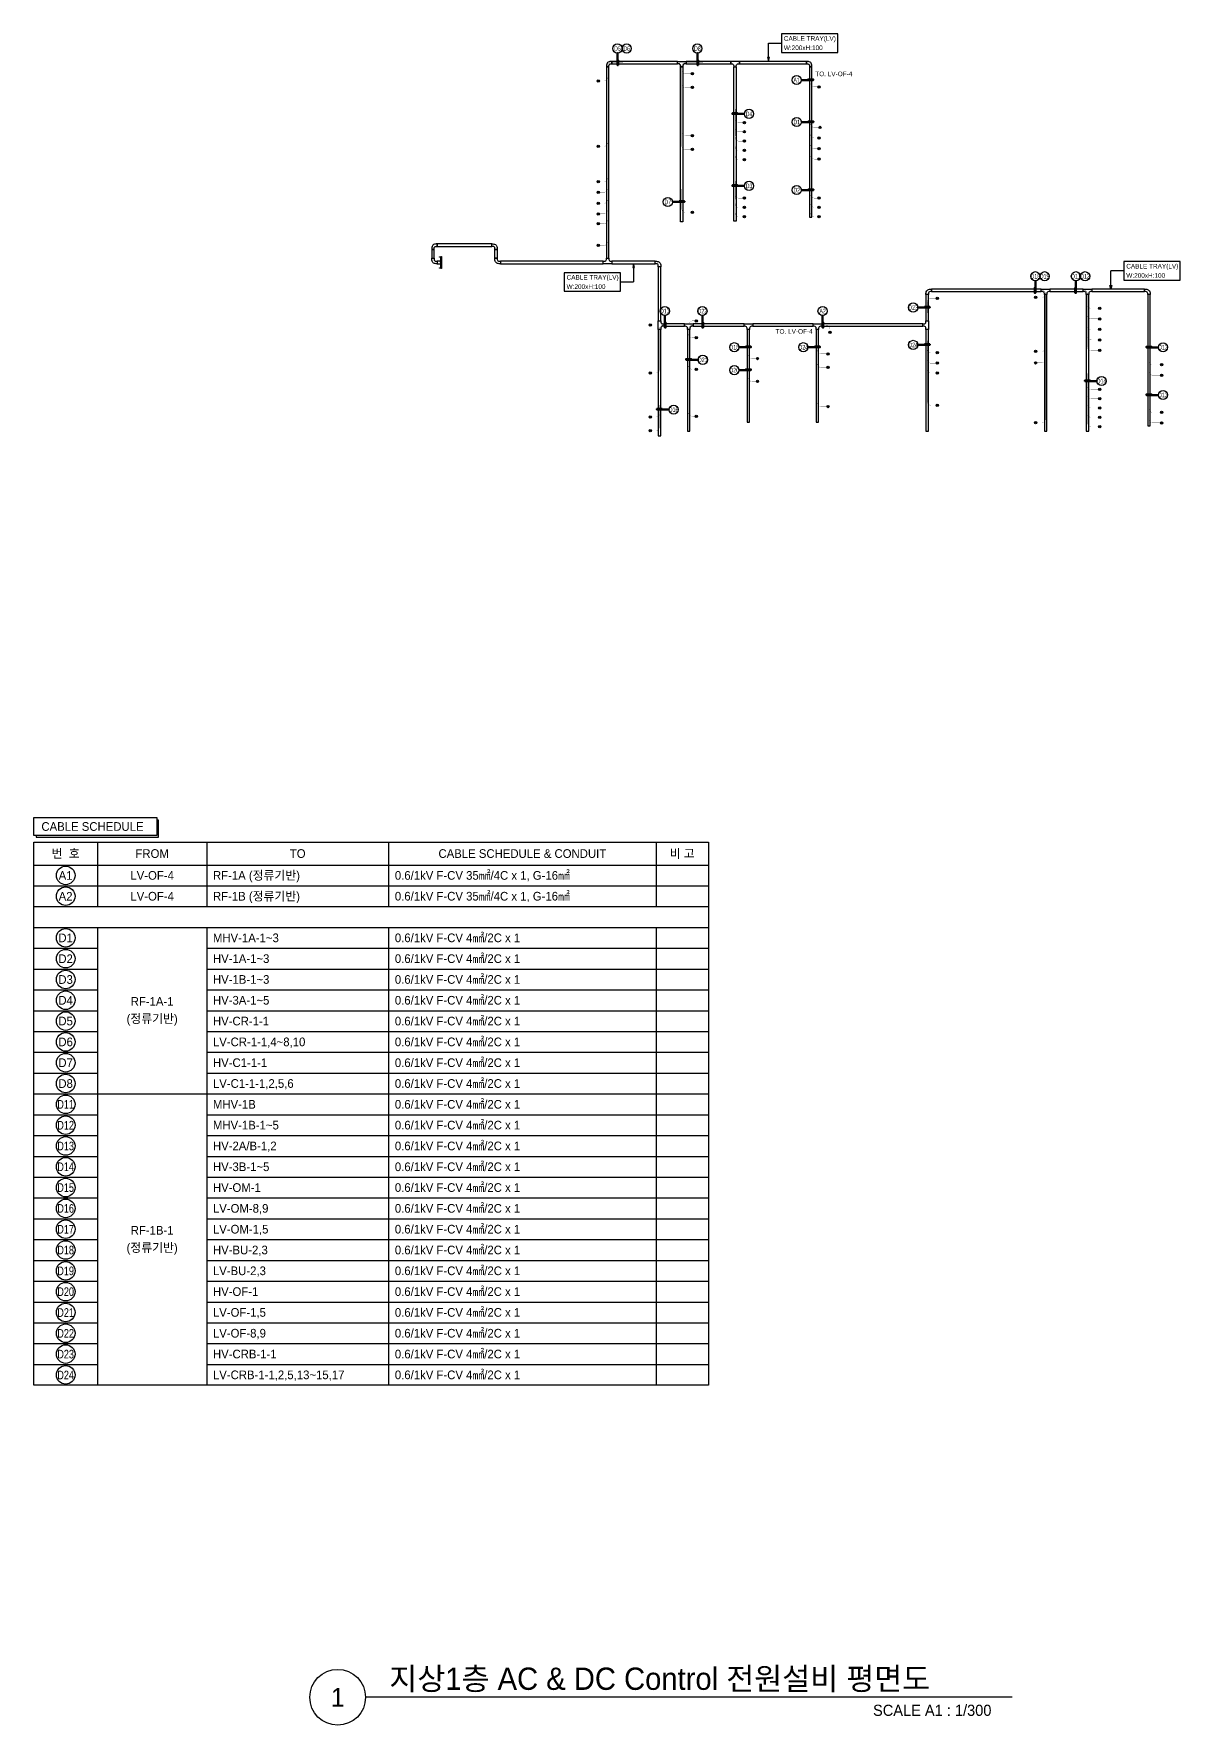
# Model space of a CAD drawing. Header units: millimetres. Extents: x 51585 to 374593, y 4425 to 1197630.
# Drawn here: x 61958 to 154468, y 8850 to 145391 of the extents above; entities that cross this region are included whole.
import ezdxf
from ezdxf.enums import TextEntityAlignment as Align

# ---------------------------------------------------------------- set-up
doc = ezdxf.new("R2010")
doc.units = ezdxf.units.MM
doc.header["$LTSCALE"] = 50
for name, color, linetype in [('-----26 Electrical Cable Tray_CONT', 3, 'Continuous'), ('-----29 Indicator', 1, 'Continuous'), ('-----30 Text', 2, 'Continuous'), ('-----41 Drawing Title', 2, 'Continuous'), ('AC CONTROL CABLE', 4, 'Continuous'), ('DC CONTROL CABLE', 1, 'Continuous')]:
    doc.layers.add(name, color=color, linetype=linetype)
doc.styles.add('ELEC', font='')
doc.styles.add('X-PLAN$0$ELEC', font='malgun.ttf')
doc.styles.add('돋움', font='')
doc.styles.get('ELEC').set_extended_font_data('Dotum')
doc.styles.get('돋움').set_extended_font_data('Dotum')

msp = doc.modelspace()

# ---------------------------------------------------------------- hatches: boundary and pattern name
at = {"layer": 'AC CONTROL CABLE', "linetype": 'Continuous'}
h = msp.add_hatch(color=256, dxfattribs=at)
edge = h.paths.add_edge_path()
edge.add_arc((125334, 141105), 93.6, 0, 360)
h = msp.add_hatch(color=256, dxfattribs=at)
edge = h.paths.add_edge_path()
edge.add_arc((126204, 121305), 93.6, -90, 270)
at = {"layer": 'DC CONTROL CABLE', "linetype": 'Continuous'}
h = msp.add_hatch(color=256, dxfattribs=at)
edge = h.paths.add_edge_path()
edge.add_arc((115104, 142163), 93.6, 180, 540, ccw=False)
h = msp.add_hatch(color=256, dxfattribs=at)
edge = h.paths.add_edge_path()
edge.add_arc((107509, 141580), 93.6, 0, 360)
h = msp.add_hatch(color=256, dxfattribs=at)
edge = h.paths.add_edge_path()
edge.add_arc((115104, 141063), 93.6, 180, 540, ccw=False)
h = msp.add_hatch(color=256, dxfattribs=at)
edge = h.paths.add_edge_path()
edge.add_arc((119304, 138230), 93.6, 180, 540, ccw=False)
h = msp.add_hatch(color=256, dxfattribs=at)
edge = h.paths.add_edge_path()
edge.add_arc((125407, 137830), 93.6, 0, 360)
h = msp.add_hatch(color=256, dxfattribs=at)
edge = h.paths.add_edge_path()
edge.add_arc((115104, 137163), 93.6, 180, 540, ccw=False)
h = msp.add_hatch(color=256, dxfattribs=at)
edge = h.paths.add_edge_path()
edge.add_arc((119304, 137480), 93.6, 180, 540, ccw=False)
h = msp.add_hatch(color=256, dxfattribs=at)
edge = h.paths.add_edge_path()
edge.add_arc((119304, 136730), 93.6, 180, 540, ccw=False)
h = msp.add_hatch(color=256, dxfattribs=at)
edge = h.paths.add_edge_path()
edge.add_arc((125334, 136980), 93.6, 0, 360)
h = msp.add_hatch(color=256, dxfattribs=at)
edge = h.paths.add_edge_path()
edge.add_arc((107509, 136305), 93.6, 0, 360)
h = msp.add_hatch(color=256, dxfattribs=at)
edge = h.paths.add_edge_path()
edge.add_arc((115104, 136055), 93.6, 180, 540, ccw=False)
h = msp.add_hatch(color=256, dxfattribs=at)
edge = h.paths.add_edge_path()
edge.add_arc((119304, 135980), 93.6, 180, 540, ccw=False)
h = msp.add_hatch(color=256, dxfattribs=at)
edge = h.paths.add_edge_path()
edge.add_arc((119304, 135230), 93.6, 180, 540, ccw=False)
h = msp.add_hatch(color=256, dxfattribs=at)
edge = h.paths.add_edge_path()
edge.add_arc((125332, 135280), 93.6, 0, 360)
h = msp.add_hatch(color=256, dxfattribs=at)
edge = h.paths.add_edge_path()
edge.add_arc((125334, 136130), 93.6, 0, 360)
h = msp.add_hatch(color=256, dxfattribs=at)
edge = h.paths.add_edge_path()
edge.add_arc((107509, 133455), 93.6, 0, 360)
h = msp.add_hatch(color=256, dxfattribs=at)
edge = h.paths.add_edge_path()
edge.add_arc((107509, 132605), 93.6, 0, 360)
h = msp.add_hatch(color=256, dxfattribs=at)
edge = h.paths.add_edge_path()
edge.add_arc((107509, 131705), 93.6, 0, 360)
h = msp.add_hatch(color=256, dxfattribs=at)
edge = h.paths.add_edge_path()
edge.add_arc((119304, 132130), 93.6, 180, 540, ccw=False)
h = msp.add_hatch(color=256, dxfattribs=at)
edge = h.paths.add_edge_path()
edge.add_arc((119304, 131380), 93.6, 180, 540, ccw=False)
h = msp.add_hatch(color=256, dxfattribs=at)
edge = h.paths.add_edge_path()
edge.add_arc((125332, 132130), 93.6, 0, 360)
h = msp.add_hatch(color=256, dxfattribs=at)
edge = h.paths.add_edge_path()
edge.add_arc((125332, 131380), 93.6, 0, 360)
h = msp.add_hatch(color=256, dxfattribs=at)
edge = h.paths.add_edge_path()
edge.add_arc((107509, 130855), 93.6, 0, 360)
h = msp.add_hatch(color=256, dxfattribs=at)
edge = h.paths.add_edge_path()
edge.add_arc((107509, 130055), 93.6, 0, 360)
h = msp.add_hatch(color=256, dxfattribs=at)
edge = h.paths.add_edge_path()
edge.add_arc((115104, 130980), 93.6, 0, 360)
h = msp.add_hatch(color=256, dxfattribs=at)
edge = h.paths.add_edge_path()
edge.add_arc((119304, 130630), 93.6, 180, 540, ccw=False)
h = msp.add_hatch(color=256, dxfattribs=at)
edge = h.paths.add_edge_path()
edge.add_arc((125332, 130630), 93.6, 0, 360)
h = msp.add_hatch(color=256, dxfattribs=at)
edge = h.paths.add_edge_path()
edge.add_arc((107509, 128305), 93.6, 0, 360)
h = msp.add_hatch(color=256, dxfattribs=at)
edge = h.paths.add_edge_path()
edge.add_arc((134859, 124030), 93.6, 180, 540, ccw=False)
h = msp.add_hatch(color=256, dxfattribs=at)
edge = h.paths.add_edge_path()
edge.add_arc((142804, 124114), 93.6, 0, 360)
h = msp.add_hatch(color=256, dxfattribs=at)
edge = h.paths.add_edge_path()
edge.add_arc((147974, 123230), 93.6, 0, 360)
h = msp.add_hatch(color=256, dxfattribs=at)
edge = h.paths.add_edge_path()
edge.add_arc((111701, 121880), 93.6, 0, 360)
h = msp.add_hatch(color=256, dxfattribs=at)
edge = h.paths.add_edge_path()
edge.add_arc((115410, 122215), 93.6, 180, 540, ccw=False)
h = msp.add_hatch(color=256, dxfattribs=at)
edge = h.paths.add_edge_path()
edge.add_arc((147974, 122380), 93.6, 0, 360)
h = msp.add_hatch(color=256, dxfattribs=at)
edge = h.paths.add_edge_path()
edge.add_arc((147974, 121530), 93.6, 0, 360)
h = msp.add_hatch(color=256, dxfattribs=at)
edge = h.paths.add_edge_path()
edge.add_arc((115410, 120855), 93.6, 180, 540, ccw=False)
h = msp.add_hatch(color=256, dxfattribs=at)
edge = h.paths.add_edge_path()
edge.add_arc((147974, 120680), 93.6, 0, 360)
h = msp.add_hatch(color=256, dxfattribs=at)
edge = h.paths.add_edge_path()
edge.add_arc((120359, 119180), 93.6, 180, 540, ccw=False)
h = msp.add_hatch(color=256, dxfattribs=at)
edge = h.paths.add_edge_path()
edge.add_arc((126059, 119555), 93.6, 180, 540, ccw=False)
h = msp.add_hatch(color=256, dxfattribs=at)
edge = h.paths.add_edge_path()
edge.add_arc((134859, 119655), 93.6, 180, 540, ccw=False)
h = msp.add_hatch(color=256, dxfattribs=at)
edge = h.paths.add_edge_path()
edge.add_arc((134859, 118805), 93.6, 180, 540, ccw=False)
h = msp.add_hatch(color=256, dxfattribs=at)
edge = h.paths.add_edge_path()
edge.add_arc((142804, 119755), 93.6, 0, 360)
h = msp.add_hatch(color=256, dxfattribs=at)
edge = h.paths.add_edge_path()
edge.add_arc((142804, 118830), 93.6, 0, 360)
h = msp.add_hatch(color=256, dxfattribs=at)
edge = h.paths.add_edge_path()
edge.add_arc((147974, 119830), 93.6, 0, 360)
h = msp.add_hatch(color=256, dxfattribs=at)
edge = h.paths.add_edge_path()
edge.add_arc((111701, 118005), 93.6, 0, 360)
h = msp.add_hatch(color=256, dxfattribs=at)
edge = h.paths.add_edge_path()
edge.add_arc((115410, 118305), 93.6, 180, 540, ccw=False)
h = msp.add_hatch(color=256, dxfattribs=at)
edge = h.paths.add_edge_path()
edge.add_arc((126059, 118455), 93.6, 180, 540, ccw=False)
h = msp.add_hatch(color=256, dxfattribs=at)
edge = h.paths.add_edge_path()
edge.add_arc((134859, 118005), 93.6, 180, 540, ccw=False)
h = msp.add_hatch(color=256, dxfattribs=at)
edge = h.paths.add_edge_path()
edge.add_arc((152972, 117830), 93.6, 0, 360)
h = msp.add_hatch(color=256, dxfattribs=at)
edge = h.paths.add_edge_path()
edge.add_arc((152974, 118680), 93.6, 0, 360)
h = msp.add_hatch(color=256, dxfattribs=at)
edge = h.paths.add_edge_path()
edge.add_arc((120359, 117330), 93.6, 180, 540, ccw=False)
h = msp.add_hatch(color=256, dxfattribs=at)
edge = h.paths.add_edge_path()
edge.add_arc((147974, 116680), 93.6, 0, 360)
h = msp.add_hatch(color=256, dxfattribs=at)
edge = h.paths.add_edge_path()
edge.add_arc((126059, 115305), 93.6, 180, 540, ccw=False)
h = msp.add_hatch(color=256, dxfattribs=at)
edge = h.paths.add_edge_path()
edge.add_arc((134859, 115405), 93.6, 180, 540, ccw=False)
h = msp.add_hatch(color=256, dxfattribs=at)
edge = h.paths.add_edge_path()
edge.add_arc((147974, 115930), 93.6, 0, 360)
h = msp.add_hatch(color=256, dxfattribs=at)
edge = h.paths.add_edge_path()
edge.add_arc((147974, 115180), 93.6, 0, 360)
h = msp.add_hatch(color=256, dxfattribs=at)
edge = h.paths.add_edge_path()
edge.add_arc((152974, 114830), 93.6, 0, 360)
h = msp.add_hatch(color=256, dxfattribs=at)
edge = h.paths.add_edge_path()
edge.add_arc((111701, 114455), 93.6, 0, 360)
h = msp.add_hatch(color=256, dxfattribs=at)
edge = h.paths.add_edge_path()
edge.add_arc((111701, 113355), 93.6, 0, 360)
h = msp.add_hatch(color=256, dxfattribs=at)
edge = h.paths.add_edge_path()
edge.add_arc((115410, 114505), 93.6, 180, 540, ccw=False)
h = msp.add_hatch(color=256, dxfattribs=at)
edge = h.paths.add_edge_path()
edge.add_arc((142804, 114005), 93.6, 0, 360)
h = msp.add_hatch(color=256, dxfattribs=at)
edge = h.paths.add_edge_path()
edge.add_arc((147974, 114430), 93.6, 0, 360)
h = msp.add_hatch(color=256, dxfattribs=at)
edge = h.paths.add_edge_path()
edge.add_arc((147974, 113680), 93.6, 0, 360)
h = msp.add_hatch(color=256, dxfattribs=at)
edge = h.paths.add_edge_path()
edge.add_arc((152972, 113980), 93.6, 0, 360)

# ---------------------------------------------------------------- linework, layer by layer
at = {"layer": '-----26 Electrical Cable Tray_CONT', "elevation": 0}
for points in [[(108364, 142820, -0.4142136), (108514, 142970), (108614, 142970), (108614, 143170), (108514, 143170, 0.4142136), (108164, 142820), (108164, 142720), (108364, 142720)], [(113896, 142970), (113896, 143170), (114596, 143170), (114596, 142970), (114496, 142970, 0.4142136), (114346, 142820), (114346, 142720), (114146, 142720), (114146, 142820, 0.4142136), (113996, 142970)], [(118896, 142970), (118896, 143170), (118196, 143170), (118196, 142970), (118296, 142970, -0.4142136), (118446, 142820), (118446, 142720), (118646, 142720), (118646, 142820, -0.4142136), (118796, 142970)], [(124404, 142970, -0.4142136), (124554, 142820), (124554, 142720), (124754, 142720), (124754, 142820, 0.4142136), (124404, 143170), (124304, 143170), (124304, 142970)], [(134304, 124586, 0.4142136), (134154, 124436), (134154, 124336), (133954, 124336), (133954, 124436, -0.4142136), (134304, 124786), (134404, 124786), (134404, 124586)], [(143258, 124586), (143258, 124786), (143958, 124786), (143958, 124586), (143858, 124586, 0.4142136), (143708, 124436), (143708, 124336), (143508, 124336), (143508, 124436, 0.4142136), (143358, 124586)], [(146640, 124586), (146640, 124786), (147340, 124786), (147340, 124586), (147240, 124586, 0.4142136), (147090, 124436), (147090, 124336), (146890, 124336), (146890, 124436, 0.4142136), (146740, 124586)], [(151850, 124436, 0.4142136), (151700, 124586), (151600, 124586), (151600, 124786), (151700, 124786, -0.4142136), (152050, 124436), (152050, 124336), (151850, 124336)], [(112555, 121530), (112355, 121530), (112355, 122230), (112555, 122230), (112555, 122130, 0.4142136), (112705, 121980), (112805, 121980), (112805, 121780), (112705, 121780, 0.4142136), (112555, 121630)], [(114458, 121780), (114458, 121980), (115158, 121980), (115158, 121780), (115058, 121780, 0.4142136), (114908, 121630), (114908, 121530), (114708, 121530), (114708, 121630, 0.4142136), (114558, 121780)], [(119272, 121780), (119272, 121980), (119972, 121980), (119972, 121780), (119872, 121780, 0.4142136), (119722, 121630), (119722, 121530), (119522, 121530), (119522, 121630, 0.4142136), (119372, 121780)], [(124842, 121780), (124842, 121980), (125542, 121980), (125542, 121780), (125442, 121780, 0.4142136), (125292, 121630), (125292, 121530), (125092, 121530), (125092, 121630, 0.4142136), (124942, 121780)]]:
    msp.add_lwpolyline(points, format="xyb", close=True, dxfattribs=at)
for points in [[(108164, 127280), (108364, 127280), (108364, 142720), (108164, 142720)], [(113896, 142970), (113896, 143170), (108614, 143170), (108614, 142970)], [(114345, 130226), (114145, 130226), (114146, 142720), (114346, 142720)], [(118196, 142970), (118196, 143170), (114596, 143170), (114596, 142970)], [(118645, 130255), (118445, 130255), (118446, 142720), (118646, 142720)], [(124304, 142970), (124304, 143170), (118896, 143170), (118896, 142970)], [(124554, 130578), (124754, 130578), (124754, 142720), (124554, 142720)], [(112555, 126580), (112355, 126580), (112355, 122230), (112555, 122230)], [(143258, 124586), (143258, 124786), (134404, 124786), (134404, 124586)], [(143508, 113308), (143708, 113308), (143708, 124336), (143508, 124336)], [(146640, 124586), (146640, 124786), (143958, 124786), (143958, 124586)], [(146890, 113308), (147090, 113308), (147090, 124336), (146890, 124336)], [(151600, 124586), (151600, 124786), (147340, 124786), (147340, 124586)], [(151850, 113737), (152050, 113737), (152050, 124336), (151850, 124336)], [(112354, 112932), (112554, 112932), (112555, 121530), (112355, 121530)], [(114708, 113308), (114908, 113308), (114908, 121530), (114708, 121530)], [(119522, 114048), (119722, 114048), (119722, 121530), (119522, 121530)], [(124842, 121780), (124842, 121980), (119972, 121980), (119972, 121780)], [(125092, 114048), (125292, 114048), (125292, 121530), (125092, 121530)], [(133704, 121780), (133704, 121980), (125542, 121980), (125542, 121780)], [(133954, 113308), (134154, 113308), (134154, 121530), (133954, 121530)]]:
    msp.add_lwpolyline(points, close=True, dxfattribs=at)
at = {"layer": '-----26 Electrical Cable Tray_CONT'}
for points in [[(94266, 128080, -0.4142136), (94416, 128230), (94516, 128230), (94516, 128430), (94416, 128430, 0.4142136), (94066, 128080), (94066, 127980), (94266, 127980)], [(99160, 128080, 0.4142136), (99010, 128230), (98910, 128230), (98910, 128430), (99010, 128430, -0.4142136), (99360, 128080), (99360, 127980), (99160, 127980)], [(94266, 127180, 0.4142136), (94416, 127030), (94516, 127030), (94516, 126830), (94416, 126830, -0.4142136), (94066, 127180), (94066, 127280), (94266, 127280)], [(99360, 127180, 0.4142136), (99510, 127030), (99610, 127030), (99610, 126830), (99510, 126830, -0.4142136), (99160, 127180), (99160, 127280), (99360, 127280)], [(108614, 127030), (108614, 126830), (107914, 126830), (107914, 127030), (108014, 127030, 0.4142136), (108164, 127180), (108164, 127280), (108364, 127280), (108364, 127180, 0.4142136), (108514, 127030)], [(112355, 126680, 0.4142136), (112205, 126830), (112105, 126830), (112105, 127030), (112205, 127030, -0.4142136), (112555, 126680), (112555, 126580), (112355, 126580)], [(133954, 122230), (134154, 122230), (134154, 121530), (133954, 121530), (133954, 121630, 0.4142136), (133804, 121780), (133704, 121780), (133704, 121980), (133804, 121980, 0.4142136), (133954, 122130)]]:
    msp.add_lwpolyline(points, format="xyb", close=True, dxfattribs=at)
for points in [[(98910, 128230), (98910, 128430), (94516, 128430), (94516, 128230)], [(94266, 127980), (94066, 127980), (94066, 127280), (94266, 127280)], [(94804, 126830), (94804, 127030), (94516, 127030), (94516, 126830)], [(99160, 127980), (99360, 127980), (99360, 127280), (99160, 127280)], [(107914, 126830), (107914, 127030), (99610, 127030), (99610, 126830)], [(112105, 126830), (112105, 127030), (108614, 127030), (108614, 126830)], [(133954, 122230), (134154, 122230), (134154, 124336), (133954, 124336)], [(114458, 121780), (114458, 121980), (112805, 121980), (112805, 121780)], [(119272, 121780), (119272, 121980), (115158, 121980), (115158, 121780)]]:
    msp.add_lwpolyline(points, close=True, dxfattribs=at)
at = {"layer": '-----29 Indicator', "color": 1}
for p, q in [((110360, 126833), (110285, 126533)), ((110285, 126533), (110435, 126533)), ((110359, 126830), (110359, 125359)), ((110435, 126533), (110360, 126833)), ((148874, 124786), (148874, 126257)), ((149931, 126257), (148874, 126257)), ((109302, 125359), (110359, 125359)), ((148874, 124786), (148799, 125086)), ((148799, 125086), (148949, 125086)), ((148949, 125086), (148874, 124786))]:
    msp.add_line(p, q, dxfattribs=at)
at = {"layer": '-----29 Indicator', "color": 1, "elevation": 0}
for points in [[(122296, 145391), (122296, 143891), (126832, 143891), (126832, 145391)], [(149931, 127007), (149931, 125507), (154468, 125507), (154468, 127007)], [(104765, 126109), (104765, 124609), (109302, 124609), (109302, 126109)]]:
    msp.add_lwpolyline(points, close=True, dxfattribs=at)
at = {"layer": '-----29 Indicator', "lineweight": 100, "elevation": 0}
for points in [[(109055, 143833), (109055, 143833), (109055, 142862), (109109, 142862), (109109, 143278), (109020, 143278)], [(115506, 143833), (115506, 143833), (115506, 142862), (115560, 142862), (115560, 143278), (115471, 143278)], [(123891, 141660), (123891, 141660), (124861, 141660), (124861, 141713), (124446, 141713), (124446, 141624)], [(119304, 138927), (119304, 138927), (118333, 138927), (118333, 138980), (118749, 138980), (118749, 138891)], [(119304, 133116), (119304, 133116), (118333, 133116), (118333, 133170), (118749, 133170), (118749, 133081)], [(113493, 131818), (113493, 131818), (114463, 131818), (114463, 131871), (114048, 131871), (114048, 131782)], [(142792, 125449), (142792, 125449), (142792, 124478), (142739, 124478), (142739, 124894), (142828, 124894)], [(146061, 125449), (146061, 125449), (146061, 124478), (146008, 124478), (146008, 124894), (146097, 124894)], [(133290, 123293), (133290, 123293), (134261, 123293), (134261, 123347), (133845, 123347), (133845, 123258)], [(112881, 122642), (112881, 122642), (112881, 121672), (112935, 121672), (112935, 122087), (112846, 122087)], [(115913, 122642), (115913, 122642), (115913, 121672), (115967, 121672), (115967, 122087), (115878, 122087)], [(125612, 122643), (125612, 122643), (125612, 121672), (125665, 121672), (125665, 122087), (125576, 122087)], [(133290, 120278), (133290, 120278), (134261, 120278), (134261, 120331), (133845, 120331), (133845, 120242)], [(118858, 120090), (118858, 120090), (119828, 120090), (119828, 120143), (119413, 120143), (119413, 120054)], [(124428, 120090), (124428, 120090), (125399, 120090), (125399, 120143), (124983, 120143), (124983, 120054)], [(118858, 118240), (118858, 118240), (119828, 118240), (119828, 118293), (119413, 118293), (119413, 118204)], [(147754, 117353), (147754, 117353), (146783, 117353), (146783, 117406), (147198, 117406), (147198, 117317)], [(113217, 115052), (113217, 115052), (112246, 115052), (112246, 115105), (112662, 115105), (112662, 115016)]]:
    msp.add_lwpolyline(points, dxfattribs=at)
at = {"layer": '-----29 Indicator', "color": 1, "elevation": 0}
msp.add_lwpolyline([(121250, 143170), (121325, 143470), (121175, 143470), (121250, 143170), (121250, 144641), (122296, 144641)], dxfattribs=at)
at = {"layer": '-----29 Indicator', "lineweight": 100}
for points in [[(123899, 138273), (123899, 138273), (124869, 138273), (124869, 138326), (124454, 138326), (124454, 138237)], [(123899, 132779), (123899, 132779), (124869, 132779), (124869, 132832), (124454, 132832), (124454, 132743)], [(115571, 119075), (115571, 119075), (114600, 119075), (114600, 119128), (115016, 119128), (115016, 119039)], [(152713, 120081), (152713, 120081), (151743, 120081), (151743, 120135), (152158, 120135), (152158, 120046)], [(152713, 116231), (152713, 116231), (151743, 116231), (151743, 116285), (152158, 116285), (152158, 116196)]]:
    msp.add_lwpolyline(points, dxfattribs=at)
at = {"layer": '-----29 Indicator'}
for centre in [(109055, 144204, 0), (109798, 144204, 0), (115506, 144204, 0), (123519, 141660, 0), (119675, 138927), (123527, 138273), (119675, 133116), (123527, 132779), (113122, 131818, 0), (142786, 125820, 0), (143529, 125820, 0), (146055, 125820, 0), (146797, 125820, 0), (112881, 123014), (115913, 123014), (125612, 123014), (132919, 123293, 0), (118486, 120090, 0), (124057, 120090, 0), (132919, 120278, 0), (153084, 120087), (115942, 119075), (118486, 118240, 0), (148125, 117359, 0), (153084, 116237), (113588, 115052, 0)]:
    msp.add_circle(centre, 371, dxfattribs=at)
at = {"layer": '-----41 Drawing Title', "color": 7}
msp.add_line((140922, 11100), (88728, 11100), dxfattribs=at)
msp.add_circle((86478, 11100), 2250, dxfattribs=at)
at = {"color": 0}
for points in [[(94704, 127355), (94704, 127380), (94804, 127380), (94804, 126480), (94704, 126480), (94704, 126505)], [(94804, 127405), (94854, 127405), (94854, 126455), (94804, 126455), (94804, 127405)]]:
    msp.add_lwpolyline(points, dxfattribs=at)
at = {"layer": 'AC CONTROL CABLE', "linetype": 'Continuous', "elevation": 0}
for points in [[(124654, 142331, 0, 202, 0), (124654, 141881, 0, 0, 0), (124654, 141680, 0, 0, 0)], [(124612, 121880, 0, 202, 0), (125062, 121880, 0, 0, 0), (125628, 121880, 0, 0, 0)]]:
    msp.add_lwpolyline(points, format="xyseb", dxfattribs=at)
at = {"layer": 'AC CONTROL CABLE', "linetype": 'Continuous', "const_width": 15, "elevation": 0}
for points in [[(125334, 141105), (124954, 141105, -0.4142136), (124654, 141405), (124654, 141881)], [(126204, 121305), (126204, 121580, 0.4142136), (125904, 121880), (125062, 121880)]]:
    msp.add_lwpolyline(points, format="xyb", dxfattribs=at)
at = {"layer": 'AC CONTROL CABLE', "linetype": 'Continuous'}
for centre in [(125334, 141105), (126204, 121305)]:
    msp.add_circle(centre, 93.8, dxfattribs=at)
at = {"layer": 'DC CONTROL CABLE', "linetype": 'Continuous', "const_width": 15, "elevation": 0}
for points in [[(107509, 128305), (107964, 128305, 0.4142136), (108264, 128605), (108264, 142770, -0.4142136), (108564, 143070), (109491, 143070)], [(115104, 142163), (114544, 142163, -0.4142136), (114244, 142463), (114244, 142463)], [(115955, 143070), (114551, 143070, 0.4140588), (114251, 142770), (114248, 136355, 0.4142136), (114548, 136055), (115104, 136055)], [(107509, 141580), (107963, 141580, 0.4142136), (108263, 141880), (108263, 141880)], [(115104, 141063), (114544, 141063, -0.4142136), (114244, 141363), (114244, 141363)], [(119304, 135230), (118848, 135230, -0.4142136), (118548, 135530), (118550, 139315)], [(119304, 138230), (118850, 138230, -0.4142136), (118550, 138530), (118550, 138530)], [(107509, 136305), (107963, 136305, 0.4142136), (108263, 136605), (108263, 136605)], [(115104, 137163), (114544, 137163, -0.4142136), (114244, 137463), (114244, 137463)], [(119304, 137480), (118850, 137480, -0.4142136), (118550, 137780), (118550, 137780)], [(119304, 136730), (118850, 136730, -0.4142136), (118550, 137030), (118550, 137030)], [(119304, 135980), (118850, 135980, -0.4142136), (118550, 136280), (118550, 136280)], [(107509, 133455), (107963, 133455, 0.4142136), (108263, 133755), (108263, 133755)], [(107509, 132605), (107963, 132605, 0.4142136), (108263, 132905), (108263, 132905)], [(115104, 130980), (114546, 130980, -0.4142136), (114246, 131280), (114248, 132862)], [(119304, 130630), (118848, 130630, -0.4142136), (118548, 130930), (118550, 133505)], [(107509, 131705), (107963, 131705, 0.4142136), (108263, 132005), (108263, 132005)], [(107509, 130855), (107963, 130855, 0.4142136), (108263, 131155), (108263, 131155)], [(119304, 132130), (118850, 132130, -0.4142136), (118550, 132430), (118550, 132430)], [(119304, 131380), (118850, 131380, -0.4142136), (118550, 131680), (118550, 131680)], [(107509, 130055), (107963, 130055, 0.4142136), (108263, 130355), (108263, 130355)], [(142804, 114005), (143308, 114005, 0.4142471), (143608, 114305), (143607, 124385, 0.413965), (143307, 124685), (142328, 124686)], [(142804, 124114), (143308, 124114, 0.4142136), (143608, 124414), (143608, 124414)], [(147974, 119830), (147288, 119830, -0.4144398), (146988, 120130), (146991, 124385, 0.4142136), (146691, 124685), (145649, 124686)], [(147974, 123230), (147290, 123230, -0.4142136), (146990, 123530), (146990, 123530)], [(111701, 118005), (112155, 118005, 0.4142661), (112455, 118305), (112455, 121579, -0.4142661), (112755, 121880), (113301, 121880)], [(115410, 120855), (115108, 120855, -0.4142504), (114808, 121155), (114808, 121580, -0.4141767), (115108, 121880), (116203, 121880)], [(115410, 122215), (115108, 122215, 0.4142136), (114808, 121915), (114808, 121915)], [(120359, 119180), (119920, 119180, -0.4142551), (119620, 119480), (119620, 120438)], [(126059, 115305), (125490, 115305, -0.4142569), (125190, 115605), (125191, 120438)], [(134859, 115405), (134352, 115405, -0.4142534), (134052, 115705), (134053, 120626)], [(115410, 114505), (115107, 114505, -0.4142504), (114807, 114805), (114808, 119730)], [(126059, 119555), (125492, 119555, -0.4142136), (125192, 119855), (125192, 119855)], [(142804, 119755), (143308, 119755, 0.4142136), (143608, 120055), (143608, 120055)], [(142804, 118830), (143308, 118830, 0.4142136), (143608, 119130), (143608, 119130)], [(120359, 117330), (119920, 117330, -0.4142551), (119620, 117630), (119620, 118588)], [(126059, 118455), (125492, 118455, -0.4142136), (125192, 118755), (125192, 118755)], [(147974, 113680), (147288, 113680, -0.4144398), (146988, 113980), (146991, 117991)], [(111701, 113355), (112154, 113355, 0.414172), (112454, 113655), (112454, 115423)], [(111701, 114455), (112155, 114455, 0.4142136), (112455, 114755), (112455, 114755)]]:
    msp.add_lwpolyline(points, format="xyb", dxfattribs=at)
at = {"layer": 'DC CONTROL CABLE', "linetype": 'Continuous', "elevation": 0}
for points in [[(109941, 143070, 0, 202, 0), (109491, 143070, 0, 0, 0), (109290, 143070, 0, 0, 0)], [(116405, 143070, 0, 202, 0), (115955, 143070, 0, 0, 0), (115753, 143070, 0, 0, 0)], [(118550, 139765, 0, 202, 0), (118550, 139315, 0, 0, 0), (118550, 139114, 0, 0, 0)], [(118550, 133955, 0, 202, 0), (118550, 133505, 0, 0, 0), (118550, 133303, 0, 0, 0)], [(114248, 132862, 0, 202, 0), (114248, 132412, 0, 0, 0), (114248, 132211, 0, 0, 0)], [(141878, 124686, 0, 202, 0), (142328, 124686, 0, 0, 0), (142530, 124686, 0, 0, 0)], [(145199, 124686, 0, 202, 0), (145649, 124686, 0, 0, 0), (145850, 124686, 0, 0, 0)], [(134053, 122412, 0, 202, 0), (134053, 122862, 0, 0, 0), (134053, 123263, 0, 0, 0)], [(113751, 121880, 0, 202, 0), (113301, 121880, 0, 0, 0), (113099, 121880, 0, 0, 0)], [(116653, 121880, 0, 202, 0), (116203, 121880, 0, 0, 0), (115332, 121880, 0, 0, 0)], [(119620, 120888, 0, 202, 0), (119620, 120438, 0, 0, 0), (119620, 120037, 0, 0, 0)], [(125191, 120888, 0, 202, 0), (125191, 120438, 0, 0, 0), (125191, 120037, 0, 0, 0)], [(134053, 121076, 0, 202, 0), (134053, 120626, 0, 0, 0), (134053, 120225, 0, 0, 0)], [(119620, 119038, 0, 202, 0), (119620, 118588, 0, 0, 0), (119620, 118187, 0, 0, 0)], [(146991, 118441, 0, 202, 0), (146991, 117991, 0, 0, 0), (146991, 117790, 0, 0, 0)], [(112454, 115873, 0, 202, 0), (112454, 115423, 0, 0, 0), (112454, 114822, 0, 0, 0)]]:
    msp.add_lwpolyline(points, format="xyseb", dxfattribs=at)
at = {"layer": 'DC CONTROL CABLE', "linetype": 'Continuous'}
for points in [[(124654, 139051, 0, 202, 0), (124654, 138601, 0, 0, 0), (124654, 138399, 0, 0, 0)], [(124654, 133823, 0, 202, 0), (124654, 133373, 0, 0, 0), (124654, 133172, 0, 0, 0)], [(114808, 120180, 0, 202, 0), (114808, 119730, 0, 0, 0), (114808, 119128, 0, 0, 0)], [(151950, 121170, 0, 202, 0), (151950, 120720, 0, 0, 0), (151950, 120519, 0, 0, 0)], [(151950, 117320, 0, 202, 0), (151950, 116870, 0, 0, 0), (151950, 116669, 0, 0, 0)]]:
    msp.add_lwpolyline(points, format="xyseb", dxfattribs=at)
at = {"layer": 'DC CONTROL CABLE', "linetype": 'Continuous', "const_width": 15}
for points in [[(125332, 135280), (124952, 135280, -0.4142136), (124652, 135580), (124654, 138876)], [(125407, 137830), (124954, 137830, -0.4142136), (124654, 138130), (124654, 138130)], [(125334, 136980), (124954, 136980, -0.4142136), (124654, 137280), (124654, 137280)], [(125334, 136130), (124954, 136130, -0.4142136), (124654, 136430), (124654, 136430)], [(125332, 130630), (124952, 130630, -0.4142136), (124652, 130930), (124654, 133823)], [(125332, 132130), (124952, 132130, -0.4142136), (124652, 132430), (124652, 132430)], [(125332, 131380), (124952, 131380, -0.4142136), (124652, 131680), (124652, 131680)], [(134859, 124030), (134353, 124030, 0.4142136), (134053, 123730), (134053, 122862)], [(147974, 122380), (147290, 122380, -0.4142136), (146990, 122680), (146990, 122680)], [(147974, 121530), (147290, 121530, -0.4142136), (146990, 121830), (146990, 121830)], [(147974, 120680), (147290, 120680, -0.4142136), (146990, 120980), (146990, 120980)], [(152972, 117830), (152248, 117830, -0.4142136), (151948, 118130), (151950, 120720)], [(134859, 119655), (134354, 119655, -0.4142136), (134054, 119955), (134054, 119955)], [(134859, 118805), (134354, 118805, -0.4142136), (134054, 119105), (134054, 119105)], [(147974, 119830), (147290, 119830, -0.4142136), (146990, 120130), (146990, 120130)], [(152974, 118680), (152250, 118680, -0.4142136), (151950, 118980), (151950, 118980)], [(115410, 118305), (115108, 118305, -0.4142136), (114808, 118605), (114808, 118605)], [(134859, 118005), (134354, 118005, -0.4142136), (134054, 118305), (134054, 118305)], [(147974, 116680), (147290, 116680, -0.4142136), (146990, 116980), (146990, 116980)], [(147974, 115930), (147290, 115930, -0.4142136), (146990, 116230), (146990, 116230)], [(152972, 113980), (152248, 113980, -0.4142136), (151948, 114280), (151950, 116870)], [(147974, 115180), (147290, 115180, -0.4142136), (146990, 115480), (146990, 115480)], [(147974, 114430), (147290, 114430, -0.4142136), (146990, 114730), (146990, 114730)], [(152974, 114830), (152250, 114830, -0.4142136), (151950, 115130), (151950, 115130)]]:
    msp.add_lwpolyline(points, format="xyb", dxfattribs=at)
at = {"layer": 'DC CONTROL CABLE', "linetype": 'Continuous', "const_width": 15, "elevation": 0}
for points in [[(112755, 121880), (111701, 121880)], [(114808, 121489), (114808, 121915)]]:
    msp.add_lwpolyline(points, dxfattribs=at)
at = {"layer": 'DC CONTROL CABLE', "linetype": 'Continuous'}
for centre in [(115104, 142163), (107509, 141580), (115104, 141063), (119304, 138230), (125407, 137830), (115104, 137163), (119304, 137480), (119304, 136730), (125334, 136980), (107509, 136305), (115104, 136055), (119304, 135980), (119304, 135230), (125332, 135280), (125334, 136130), (107509, 133455), (107509, 132605), (107509, 131705), (119304, 132130), (119304, 131380), (125332, 132130), (125332, 131380), (107509, 130855), (107509, 130055), (115104, 130980), (119304, 130630), (125332, 130630), (107509, 128305), (134859, 124030), (142804, 124114, 0), (147974, 123230), (111701, 121880, 0), (115410, 122215), (147974, 122380), (147974, 121530), (115410, 120855), (147974, 120680), (120359, 119180), (126059, 119555), (134859, 119655), (134859, 118805), (142804, 119755, 0), (142804, 118830, 0), (147974, 119830), (111701, 118005, 0), (115410, 118305), (126059, 118455), (134859, 118005), (152972, 117830), (152974, 118680), (120359, 117330), (147974, 116680), (126059, 115305), (134859, 115405), (147974, 115930), (147974, 115180), (152974, 114830), (111701, 114455, 0), (111701, 113355, 0), (115410, 114505), (142804, 114005), (147974, 114430), (147974, 113680), (152972, 113980)]:
    msp.add_circle(centre, 93.8, dxfattribs=at)

# ---------------------------------------------------------------- texts
at = {"layer": '-----26 Electrical Cable Tray_CONT', "style": 'ELEC'}
for s, p in [('CABLE TRAY(LV)', (122483, 145016, 0)), ('W:200xH:100', (122483, 144266, 0)), ('CABLE TRAY(LV)', (104953, 125734, 0)), ('W:200xH:100', (150119, 125882, 0)), ('CABLE TRAY(LV)', (150119, 126632, 0)), ('W:200xH:100', (104953, 124984, 0))]:
    msp.add_text(s, height=375, dxfattribs=at).set_placement(p, align=Align.MIDDLE_LEFT)
at = {"layer": '-----30 Text', "linetype": 'Continuous', "style": 'ELEC', "width": 0.7}
for s, p in [('D5', (109055, 144204, 0)), ('D6', (109798, 144204, 0)), ('D8', (115506, 144204, 0)), ('A1', (123519, 141660, 0)), ('D4', (119675, 138927)), ('D1', (123527, 138273)), ('D3', (119675, 133116)), ('D2', (123527, 132779)), ('D7', (113122, 131818, 0)), ('D18', (142786, 125820, 0)), ('D19', (143529, 125820, 0)), ('D11', (146055, 125820, 0)), ('D12', (146797, 125820, 0)), ('D17', (112881, 123014)), ('D22', (115913, 123014)), ('A2', (125612, 123014)), ('D23', (132919, 123293, 0)), ('D15', (118486, 120090, 0)), ('D24', (124057, 120090, 0)), ('D24', (132919, 120278, 0)), ('D13', (153084, 120087)), ('D21', (115942, 119075)), ('D20', (118486, 118240, 0)), ('D14', (148125, 117359, 0)), ('D13', (153084, 116237)), ('D16', (113588, 115052, 0))]:
    msp.add_text(s, height=375, dxfattribs=at).set_placement(p, align=Align.MIDDLE)
at = {"layer": '-----30 Text', "style": '돋움'}
for p in [(126518, 142157, 0), (123315, 121371)]:
    msp.add_text('TO. LV-OF-4', height=375, dxfattribs=at).set_placement(p, align=Align.MIDDLE)
msp.add_text('CABLE SCHEDULE', height=700, dxfattribs=at).set_placement((62570, 81050))
at = {"layer": '-----41 Drawing Title', "color": 2, "style": 'ELEC'}
msp.add_text('지상1층 AC & DC Control 전원설비 평면도', height=1800, dxfattribs=at).set_placement((90645, 11700))
at = {"layer": '-----41 Drawing Title', "color": 7, "style": 'ELEC'}
msp.add_text('1', height=1500, dxfattribs=at).set_placement((86478, 11100), align=Align.MIDDLE)
at = {"layer": '-----41 Drawing Title', "style": 'ELEC'}
msp.add_text('SCALE A1 : 1/300', height=900, dxfattribs=at).set_placement((139237, 9600), align=Align.RIGHT)
at = {"color": 0, "style": 'X-PLAN$0$ELEC', "width": 0.7}
msp.add_text('LV 트레이 건물용', height=50, rotation=90, dxfattribs=at).set_placement((94749, 126930), align=Align.MIDDLE_CENTER)

# ---------------------------------------------------------------- wipeouts: each hides what was drawn before it
msp.add_wipeout([(116394, 36291), (61960, 36291), (61960, 80139), (116394, 80139)]).dxf.layer = '-----29 Indicator'

# ---------------------------------------------------------------- next in the draw order: linework, layer by layer
at = {"layer": '-----29 Indicator'}
for points in [[(61958, 82134), (71878, 82134), (71878, 80664), (61958, 80664)], [(116394, 36291), (61960, 36291), (61960, 80139), (116394, 80139)]]:
    msp.add_lwpolyline(points, close=True, dxfattribs=at)
for points in [[(62154, 80664), (62154, 80538), (72018, 80538), (72018, 81910), (71878, 81910)], [(67101, 80139), (67101, 74931)], [(75912, 80139), (75912, 74931)], [(90593, 80139), (90593, 74931)], [(112168, 80139), (112168, 74931)], [(61960, 78291), (116394, 78291)], [(61960, 76611), (116394, 76611)], [(61960, 74931), (116394, 74931)], [(61960, 73251), (116394, 73251)], [(67101, 73251), (67101, 36291)], [(75912, 73251), (75912, 36291)], [(90593, 73251), (90593, 36291)], [(112168, 73251), (112168, 36291)], [(61960, 71571), (67101, 71571)], [(75912, 71571), (116394, 71571)], [(61960, 69891), (67101, 69891)], [(75912, 69891), (116394, 69891)], [(61960, 68211), (67101, 68211)], [(75912, 68211), (116394, 68211)], [(61960, 66531), (67101, 66531)], [(75912, 66531), (116394, 66531)], [(61960, 64851), (67101, 64851)], [(75912, 64851), (116394, 64851)], [(61960, 63171), (67101, 63171)], [(75912, 63171), (116394, 63171)], [(61960, 61491), (67101, 61491)], [(75912, 61491), (116394, 61491)], [(61960, 59811), (116394, 59811)], [(61960, 58131), (67101, 58131)], [(75912, 58131), (116394, 58131)], [(61960, 56451), (67101, 56451)], [(75912, 56451), (116394, 56451)], [(61960, 54771), (67101, 54771)], [(75912, 54771), (116394, 54771)], [(61960, 53091), (67101, 53091)], [(75912, 53091), (116394, 53091)], [(61960, 51411), (67101, 51411)], [(75912, 51411), (116394, 51411)], [(61960, 49731), (67101, 49731)], [(75912, 49731), (116394, 49731)], [(61960, 48051), (67101, 48051)], [(75912, 48051), (116394, 48051)], [(61960, 46371), (67101, 46371)], [(75912, 46371), (116394, 46371)], [(61960, 44691), (67101, 44691)], [(75912, 44691), (116394, 44691)], [(61960, 43011), (67101, 43011)], [(75912, 43011), (116394, 43011)], [(61960, 41331), (67101, 41331)], [(75912, 41331), (116394, 41331)], [(61960, 39651), (67101, 39651)], [(75912, 39651), (116394, 39651)], [(61960, 37971), (67101, 37971)], [(75912, 37971), (116394, 37971)]]:
    msp.add_lwpolyline(points, dxfattribs=at)
for centre in [(64530, 77451), (64530, 75771), (64530, 72411), (64530, 70731), (64530, 69051), (64530, 67371), (64530, 65691), (64530, 64011), (64530, 62331), (64530, 60651), (64530, 58971), (64530, 57291), (64530, 55610), (64530, 53930), (64530, 52250), (64530, 50570), (64530, 48890), (64530, 47210), (64530, 45530), (64530, 43849), (64530, 42169), (64530, 40489), (64530, 38809), (64530, 37129)]:
    msp.add_circle(centre, 751, dxfattribs=at)

# ---------------------------------------------------------------- next in the draw order: texts
at = {"layer": '-----30 Text', "style": '돋움'}
for s, p in [('번  호', (64530, 79215)), ('FROM', (71506, 79215)), ('TO', (83253, 79215)), ('CABLE SCHEDULE & CONDUIT', (101381, 79215)), ('비 고', (114281, 79215)), ('LV-OF-4', (71506, 77451)), ('LV-OF-4', (71506, 75771)), ('RF-1A-1', (71506, 67281)), ('(정류기반)', (71506, 65881)), ('(정류기반)', (71506, 47401)), ('RF-1B-1', (71506, 48801))]:
    msp.add_text(s, height=700, dxfattribs=at).set_placement(p, align=Align.MIDDLE_CENTER)
for s, p in [('RF-1A (정류기반)', (76412, 77451)), ('0.6/1kV F-CV 35㎟/4C x 1, G-16㎟', (91093, 77451)), ('RF-1B (정류기반)', (76412, 75771)), ('0.6/1kV F-CV 35㎟/4C x 1, G-16㎟', (91093, 75771)), ('MHV-1A-1~3', (76412, 72411)), ('0.6/1kV F-CV 4㎟/2C x 1', (91093, 72411)), ('HV-1A-1~3', (76412, 70731)), ('0.6/1kV F-CV 4㎟/2C x 1', (91093, 70731)), ('HV-1B-1~3', (76412, 69051)), ('0.6/1kV F-CV 4㎟/2C x 1', (91093, 69051)), ('HV-3A-1~5', (76412, 67371)), ('0.6/1kV F-CV 4㎟/2C x 1', (91093, 67371)), ('HV-CR-1-1', (76412, 65691)), ('0.6/1kV F-CV 4㎟/2C x 1', (91093, 65691)), ('LV-CR-1-1,4~8,10', (76412, 64011)), ('0.6/1kV F-CV 4㎟/2C x 1', (91093, 64011)), ('0.6/1kV F-CV 4㎟/2C x 1', (91093, 62331)), ('HV-C1-1-1', (76412, 62331)), ('LV-C1-1-1,2,5,6', (76412, 60651)), ('0.6/1kV F-CV 4㎟/2C x 1', (91093, 60651)), ('MHV-1B', (76412, 58971)), ('0.6/1kV F-CV 4㎟/2C x 1', (91093, 58971)), ('MHV-1B-1~5', (76412, 57291)), ('0.6/1kV F-CV 4㎟/2C x 1', (91093, 57291)), ('HV-2A/B-1,2', (76412, 55611)), ('0.6/1kV F-CV 4㎟/2C x 1', (91093, 55611)), ('HV-3B-1~5', (76412, 53931)), ('0.6/1kV F-CV 4㎟/2C x 1', (91093, 53931)), ('HV-OM-1', (76412, 52251)), ('0.6/1kV F-CV 4㎟/2C x 1', (91093, 52251)), ('LV-OM-8,9', (76412, 50571)), ('0.6/1kV F-CV 4㎟/2C x 1', (91093, 50571)), ('LV-OM-1,5', (76412, 48891)), ('0.6/1kV F-CV 4㎟/2C x 1', (91093, 48891)), ('HV-BU-2,3', (76412, 47211)), ('0.6/1kV F-CV 4㎟/2C x 1', (91093, 47211)), ('LV-BU-2,3', (76412, 45531)), ('0.6/1kV F-CV 4㎟/2C x 1', (91093, 45531)), ('HV-OF-1', (76412, 43851)), ('0.6/1kV F-CV 4㎟/2C x 1', (91093, 43851)), ('LV-OF-1,5', (76412, 42171)), ('0.6/1kV F-CV 4㎟/2C x 1', (91093, 42171)), ('0.6/1kV F-CV 4㎟/2C x 1', (91093, 40491)), ('LV-OF-8,9', (76412, 40491)), ('HV-CRB-1-1', (76412, 38811)), ('0.6/1kV F-CV 4㎟/2C x 1', (91093, 38811)), ('LV-CRB-1-1,2,5,13~15,17', (76412, 37131)), ('0.6/1kV F-CV 4㎟/2C x 1', (91093, 37131))]:
    msp.add_text(s, height=700, dxfattribs=at).set_placement(p, align=Align.MIDDLE_LEFT)
for s, p in [('A1', (64523, 77448)), ('A2', (64523, 75768)), ('D1', (64523, 72408)), ('D2', (64523, 70728)), ('D3', (64523, 69048)), ('D4', (64523, 67368)), ('D5', (64523, 65688)), ('D6', (64523, 64008)), ('D7', (64523, 62328)), ('D8', (64523, 60648))]:
    msp.add_text(s, height=700, dxfattribs=at).set_placement(p, align=Align.MIDDLE)
at = {"layer": '-----30 Text', "style": '돋움', "width": 0.8}
for s, p in [('D11', (64523, 58968)), ('D12', (64523, 57288)), ('D13', (64523, 55608)), ('D14', (64523, 53928)), ('D15', (64523, 52247)), ('D16', (64523, 50567)), ('D17', (64523, 48887)), ('D18', (64523, 47207)), ('D19', (64523, 45527)), ('D20', (64523, 43847)), ('D21', (64523, 42167)), ('D22', (64523, 40486)), ('D23', (64523, 38806)), ('D24', (64523, 37126))]:
    msp.add_text(s, height=700, dxfattribs=at).set_placement(p, align=Align.MIDDLE)

doc.saveas('drawing.dxf')
